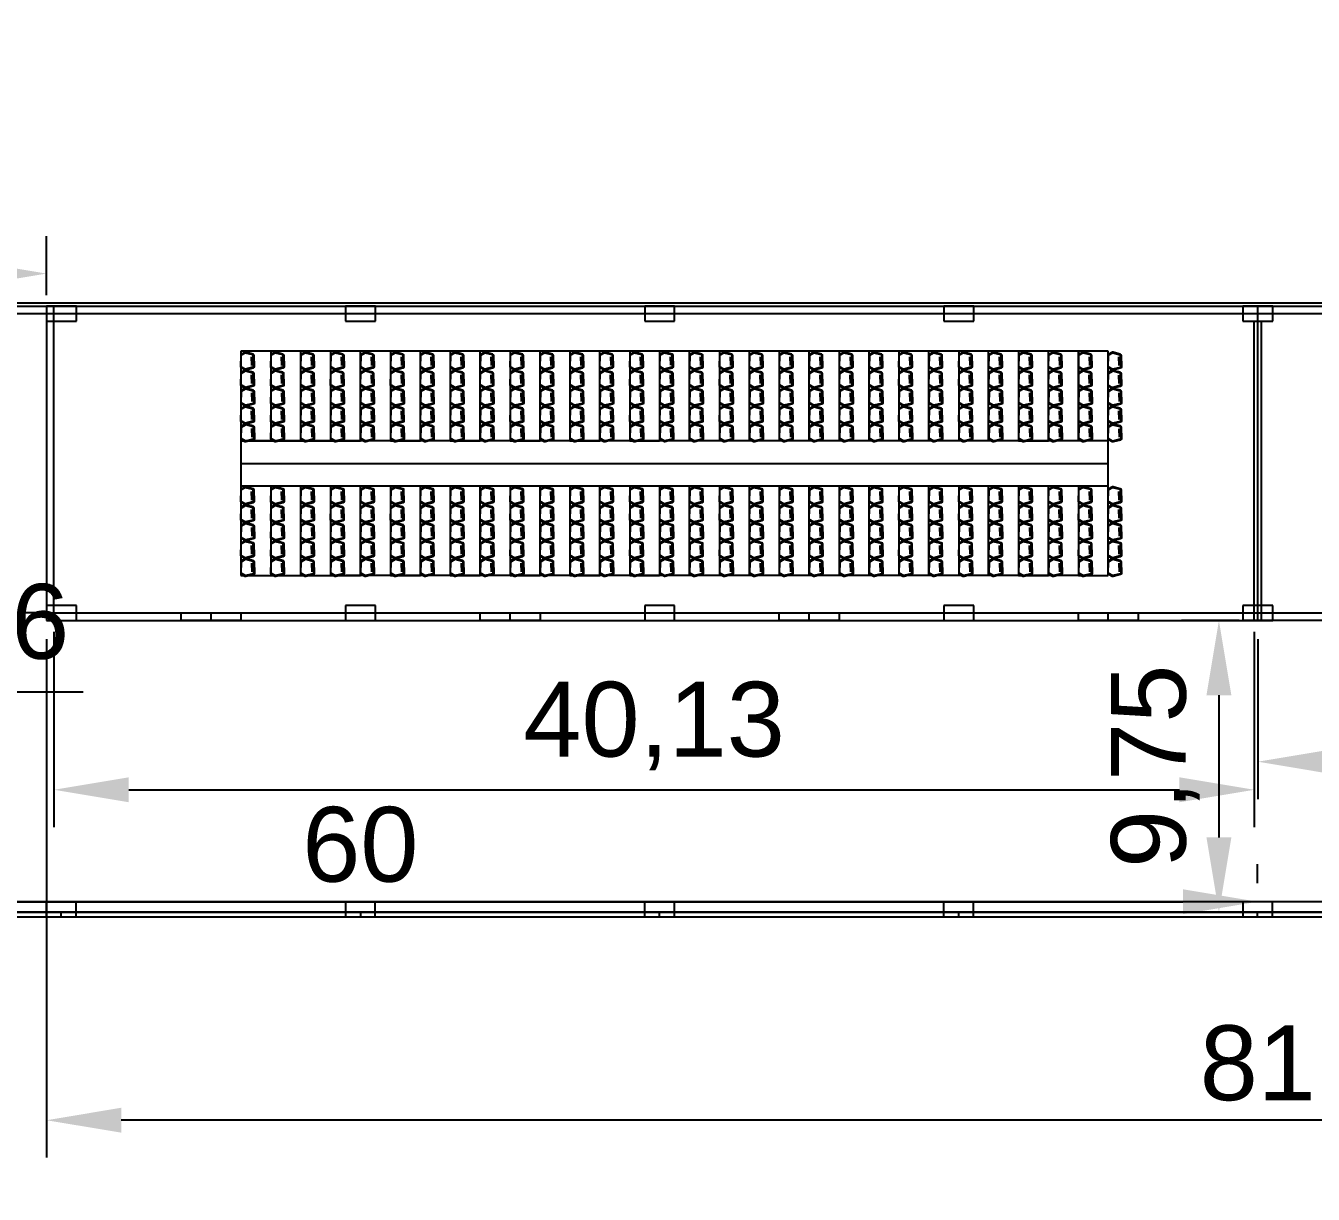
# Model space of a CAD drawing. Header units: millimetres. Extents: x 332 to 5606, y 276 to 1426.
# Drawn here: x 2790.7 to 2833.74, y 745.18 to 784.23 of the extents above; entities that cross this region are included whole.
import ezdxf

# ---------------------------------------------------------------- set-up
doc = ezdxf.new("R2010")
doc.units = ezdxf.units.MM
doc.styles.get("Standard").update_dxf_attribs({"font": 'arial.ttf'})
doc.dimstyles.new('ISO-25', dxfattribs={"dimtxt": 2.5, "dimasz": 2.5, "dimexe": 1.25, "dimexo": 0.625, "dimtad": 1, "dimtxsty": 'Standard', "dimcen": 2.5, "dimadec": 0, "dimazin": 0, "dimtfac": 1, "dimtmove": 0, "dimatfit": 3, "dimfxl": 1, "dimarcsym": 0})

# ---------------------------------------------------------------- blocks, each defined once
blk = doc.blocks.new('Cadeira-Auditório-P1')
blk.add_line((0, 0.085), (-0.186, 0.085))
for points in [[(-0.235, 0.048), (-0.297, -0.195, 0.19305), (-0.292, -0.232), (-0.235, -0.334, 0.271204), (-0.191, -0.36), (0, -0.36)], [(-0.206, 0.04), (-0.268, -0.203, 0.19305), (-0.266, -0.217), (-0.186, -0.36, 0.221086)], [(0, 0.085), (-0.186, 0.085, 0.342369), (-0.235, 0.048)], [(0, 0.055), (-0.186, 0.055, 0.342369), (-0.206, 0.04, 0.342369)], [(0, 0.085), (0.187, 0.085, -0.342369), (0.235, 0.048)], [(0, 0.055), (0.187, 0.055, -0.342369), (0.206, 0.04, -0.342369)], [(0.235, 0.048), (0.298, -0.195, -0.19305), (0.293, -0.232), (0.236, -0.334, -0.271204), (0.192, -0.36), (0, -0.36)], [(0.206, 0.04), (0.269, -0.203, -0.19305), (0.267, -0.217), (0.187, -0.36, -0.271204)]]:
    blk.add_lwpolyline(points, format="xyb")
for points in [[(-0.145, 0), (0.142, 0)], [(-0.008, 0), (-0.145, 0)]]:
    blk.add_lwpolyline(points)
blk = doc.blocks.new('*D106')
at = {"color": 0, "lineweight": -2, "transparency": 16777216}
for p, q in [((2791.642, 763.98), (2791.642, 757.446)), ((2831.772, 763.98), (2831.772, 757.446)), ((2794.142, 758.696), (2829.272, 758.696)), ((2856.804, 502.307), (2856.804, 504.807)), ((2855.846, 499.807), (2858.054, 499.807)), ((2856.804, 499.807), (2856.804, 496.807)), ((2855.846, 496.807), (2858.054, 496.807)), ((2856.804, 494.307), (2856.804, 491.807))]:
    blk.add_line(p, q, dxfattribs=at)
at = {"color": 0, "transparency": 16777216}
for points in [[(2794.142, 759.113), (2794.142, 758.279), (2791.642, 758.696)], [(2829.272, 759.113), (2829.272, 758.279), (2831.772, 758.696)]]:
    blk.add_solid(points, dxfattribs=at)
at = {"color": 0, "lineweight": 100, "transparency": 16777216}
for points in [[(2856.388, 502.307), (2857.221, 502.307), (2856.804, 499.807)], [(2856.388, 494.307), (2857.221, 494.307), (2856.804, 496.807)]]:
    blk.add_solid(points, dxfattribs=at)
at = {"layer": 'Defpoints', "color": 0, "transparency": 16777216}
for p in [(2791.642, 764.605), (2831.772, 764.605), (2831.772, 758.696)]:
    blk.add_point(p, dxfattribs=at)
at = {"layer": 'Defpoints', "color": 0, "lineweight": 100, "transparency": 16777216}
for p in [(2855.221, 499.807), (2855.221, 496.807), (2856.804, 496.807)]:
    blk.add_point(p, dxfattribs=at)
at = {"color": 0, "transparency": 16777216, "insert": (2811.707, 760.823), "char_height": 2.5, "attachment_point": 5}
blk.add_mtext('40,13', dxfattribs=at)
at = {"color": 0, "lineweight": 100, "transparency": 16777216, "insert": (2854.902, 498.307), "char_height": 2.5, "attachment_point": 5, "rotation": 90}
blk.add_mtext('3', dxfattribs=at)
blk = doc.blocks.new('*D108')
at = {"color": 0, "lineweight": -2, "transparency": 16777216}
for p, q in [((2791.017, 774.605), (2787.887, 774.605)), ((2789.137, 772.105), (2789.137, 767.105)), ((2791.017, 764.605), (2787.887, 764.605))]:
    blk.add_line(p, q, dxfattribs=at)
at = {"color": 0, "transparency": 16777216}
for points in [[(2788.72, 772.105), (2789.554, 772.105), (2789.137, 774.605)], [(2788.72, 767.105), (2789.554, 767.105), (2789.137, 764.605)]]:
    blk.add_solid(points, dxfattribs=at)
at = {"layer": 'Defpoints', "color": 0, "transparency": 16777216}
for p in [(2791.642, 774.605), (2789.137, 764.605), (2791.642, 764.605)]:
    blk.add_point(p, dxfattribs=at)
at = {"color": 0, "transparency": 16777216, "insert": (2787.235, 769.605), "char_height": 2.5, "attachment_point": 5, "rotation": 90}
blk.add_mtext('10', dxfattribs=at)
blk = doc.blocks.new('*D110')
at = {"color": 0, "lineweight": -2, "transparency": 16777216}
for p, q in [((2791.392, 763.73), (2791.392, 746.402)), ((2872.392, 763.73), (2872.392, 746.402)), ((2869.892, 747.652), (2793.892, 747.652))]:
    blk.add_line(p, q, dxfattribs=at)
at = {"color": 0, "transparency": 16777216}
for points in [[(2793.892, 748.069), (2793.892, 747.236), (2791.392, 747.652)], [(2869.892, 748.069), (2869.892, 747.236), (2872.392, 747.652)]]:
    blk.add_solid(points, dxfattribs=at)
at = {"layer": 'Defpoints', "color": 0, "transparency": 16777216}
for p in [(2791.392, 764.355), (2872.392, 764.355), (2791.392, 747.652)]:
    blk.add_point(p, dxfattribs=at)
at = {"color": 0, "transparency": 16777216, "insert": (2831.892, 749.554), "char_height": 2.5, "attachment_point": 5}
blk.add_mtext('81', dxfattribs=at)
blk = doc.blocks.new('*D111')
at = {"color": 0, "lineweight": -2, "transparency": 16777216}
for p, q in [((2831.892, 763.73), (2831.892, 758.384)), ((2872.392, 763.73), (2872.392, 758.384)), ((2834.392, 759.634), (2869.892, 759.634))]:
    blk.add_line(p, q, dxfattribs=at)
at = {"color": 0, "transparency": 16777216}
for points in [[(2834.392, 760.051), (2834.392, 759.217), (2831.892, 759.634)], [(2869.892, 760.051), (2869.892, 759.217), (2872.392, 759.634)]]:
    blk.add_solid(points, dxfattribs=at)
at = {"layer": 'Defpoints', "color": 0, "transparency": 16777216}
for p in [(2831.892, 764.355), (2872.392, 764.355), (2872.392, 759.634)]:
    blk.add_point(p, dxfattribs=at)
at = {"color": 0, "transparency": 16777216, "insert": (2852.142, 761.761), "char_height": 2.5, "attachment_point": 5}
blk.add_mtext('40,5', dxfattribs=at)
blk = doc.blocks.new('*D112')
at = {"color": 0, "lineweight": -2, "transparency": 16777216}
for p, q in [((2771.885, 755.58), (2771.885, 756.205)), ((2831.885, 755.58), (2831.885, 756.205)), ((2774.385, 754.955), (2829.385, 754.955))]:
    blk.add_line(p, q, dxfattribs=at)
at = {"color": 0, "transparency": 16777216}
for points in [[(2774.385, 755.372), (2774.385, 754.539), (2771.885, 754.955)], [(2829.385, 755.372), (2829.385, 754.539), (2831.885, 754.955)]]:
    blk.add_solid(points, dxfattribs=at)
at = {"layer": 'Defpoints', "color": 0, "transparency": 16777216}
for p in [(2771.885, 754.955), (2831.885, 754.955), (2831.885, 754.955)]:
    blk.add_point(p, dxfattribs=at)
at = {"color": 0, "transparency": 16777216, "insert": (2801.885, 756.857), "char_height": 2.5, "attachment_point": 5}
blk.add_mtext('60', dxfattribs=at)
blk = doc.blocks.new('*D116')
at = {"color": 0, "lineweight": -2, "transparency": 16777216}
for p, q in [((2782.392, 775.23), (2782.392, 777.198)), ((2791.392, 775.23), (2791.392, 777.198)), ((2784.892, 775.948), (2788.892, 775.948))]:
    blk.add_line(p, q, dxfattribs=at)
at = {"color": 0, "transparency": 16777216}
for points in [[(2784.892, 776.364), (2784.892, 775.531), (2782.392, 775.948)], [(2788.892, 776.364), (2788.892, 775.531), (2791.392, 775.948)]]:
    blk.add_solid(points, dxfattribs=at)
at = {"layer": 'Defpoints', "color": 0, "transparency": 16777216}
for p in [(2791.392, 775.948), (2782.392, 774.605), (2791.392, 774.605)]:
    blk.add_point(p, dxfattribs=at)
at = {"color": 0, "transparency": 16777216, "insert": (2786.892, 777.849), "char_height": 2.5, "attachment_point": 5}
blk.add_mtext('9', dxfattribs=at)
blk = doc.blocks.new('*D123')
at = {"color": 0, "lineweight": -2, "transparency": 16777216}
for p, q in [((2774.735, 764.23), (2774.735, 760.714)), ((2782.392, 764.23), (2782.392, 760.714)), ((2777.235, 761.964), (2779.892, 761.964)), ((2782.392, 761.964), (2792.613, 761.964))]:
    blk.add_line(p, q, dxfattribs=at)
at = {"color": 0, "transparency": 16777216}
for points in [[(2777.235, 762.381), (2777.235, 761.548), (2774.735, 761.964)], [(2779.892, 762.381), (2779.892, 761.548), (2782.392, 761.964)]]:
    blk.add_solid(points, dxfattribs=at)
at = {"layer": 'Defpoints', "color": 0, "transparency": 16777216}
for p in [(2774.735, 764.855), (2782.392, 764.855), (2782.392, 761.964)]:
    blk.add_point(p, dxfattribs=at)
at = {"color": 0, "transparency": 16777216, "insert": (2788.752, 764.092), "char_height": 2.5, "attachment_point": 5}
blk.add_mtext('7,66', dxfattribs=at)
blk = doc.blocks.new('*D124')
at = {"color": 0, "lineweight": -2, "transparency": 16777216}
for p, q in [((2831.267, 764.355), (2829.341, 764.355)), ((2830.591, 761.855), (2830.591, 757.105)), ((2831.267, 754.605), (2829.341, 754.605))]:
    blk.add_line(p, q, dxfattribs=at)
at = {"color": 0, "transparency": 16777216}
for points in [[(2830.174, 761.855), (2831.008, 761.855), (2830.591, 764.355)], [(2830.174, 757.105), (2831.008, 757.105), (2830.591, 754.605)]]:
    blk.add_solid(points, dxfattribs=at)
at = {"layer": 'Defpoints', "color": 0, "transparency": 16777216}
for p in [(2831.892, 764.355), (2830.591, 754.605), (2831.892, 754.605)]:
    blk.add_point(p, dxfattribs=at)
at = {"color": 0, "transparency": 16777216, "insert": (2828.464, 759.48), "char_height": 2.5, "attachment_point": 5, "rotation": 90}
blk.add_mtext('9,75', dxfattribs=at)

msp = doc.modelspace()

# ---------------------------------------------------------------- linework, layer by layer
at = {"color": 7, "true_color": 0xffffff}
for p, q in [((2891.885, 774.955), (2771.885, 774.955)), ((2891.885, 754.955), (2771.885, 754.955))]:
    msp.add_line(p, q, dxfattribs=at)
for p, q in [((2792.392, 774.855), (2791.392, 774.855)), ((2791.392, 774.855), (2791.392, 774.355)), ((2792.392, 774.355), (2792.392, 774.855)), ((2802.392, 774.855), (2801.392, 774.855)), ((2801.392, 774.855), (2801.392, 774.355)), ((2802.392, 774.355), (2802.392, 774.855)), ((2812.392, 774.855), (2811.392, 774.855)), ((2811.392, 774.855), (2811.392, 774.355)), ((2812.392, 774.355), (2812.392, 774.855)), ((2822.392, 774.855), (2821.392, 774.855)), ((2821.392, 774.855), (2821.392, 774.355)), ((2822.392, 774.355), (2822.392, 774.855)), ((2832.392, 774.855), (2831.392, 774.855)), ((2831.392, 774.855), (2831.392, 774.355)), ((2832.392, 774.355), (2832.392, 774.855)), ((2791.392, 774.355), (2792.392, 774.355)), ((2801.392, 774.355), (2802.392, 774.355)), ((2811.392, 774.355), (2812.392, 774.355)), ((2821.392, 774.355), (2822.392, 774.355)), ((2831.392, 774.355), (2832.392, 774.355)), ((2792.392, 764.855), (2791.392, 764.855)), ((2791.392, 764.855), (2791.392, 764.355)), ((2792.392, 764.355), (2792.392, 764.855)), ((2802.392, 764.855), (2801.392, 764.855)), ((2801.392, 764.855), (2801.392, 764.355)), ((2802.392, 764.355), (2802.392, 764.855)), ((2812.392, 764.855), (2811.392, 764.855)), ((2811.392, 764.855), (2811.392, 764.355)), ((2812.392, 764.355), (2812.392, 764.855)), ((2822.392, 764.855), (2821.392, 764.855)), ((2821.392, 764.855), (2821.392, 764.355)), ((2822.392, 764.355), (2822.392, 764.855)), ((2832.392, 764.855), (2831.392, 764.855)), ((2831.392, 764.855), (2831.392, 764.355)), ((2832.392, 764.355), (2832.392, 764.855)), ((2791.392, 764.355), (2792.392, 764.355)), ((2801.392, 764.355), (2802.392, 764.355)), ((2811.392, 764.355), (2812.392, 764.355)), ((2821.392, 764.355), (2822.392, 764.355)), ((2831.392, 764.355), (2832.392, 764.355)), ((2792.385, 754.955), (2791.385, 754.955)), ((2791.385, 754.955), (2791.385, 754.455)), ((2792.385, 754.455), (2792.385, 754.955)), ((2802.385, 754.955), (2801.385, 754.955)), ((2801.385, 754.955), (2801.385, 754.455)), ((2802.385, 754.455), (2802.385, 754.955)), ((2812.385, 754.955), (2811.385, 754.955)), ((2811.385, 754.955), (2811.385, 754.455)), ((2812.385, 754.455), (2812.385, 754.955)), ((2822.385, 754.955), (2821.385, 754.955)), ((2821.385, 754.955), (2821.385, 754.455)), ((2822.385, 754.455), (2822.385, 754.955)), ((2832.385, 754.955), (2831.385, 754.955)), ((2831.385, 754.955), (2831.385, 754.455)), ((2832.385, 754.455), (2832.385, 754.955)), ((2771.735, 754.455), (2892.035, 754.455)), ((2771.885, 754.605), (2891.885, 754.605)), ((2781.885, 754.455), (2791.885, 754.455)), ((2791.385, 754.455), (2792.385, 754.455)), ((2791.885, 754.455), (2791.885, 754.605)), ((2791.885, 754.605), (2801.885, 754.605)), ((2801.385, 754.455), (2802.385, 754.455)), ((2801.885, 754.605), (2801.885, 754.455)), ((2801.885, 754.455), (2811.885, 754.455)), ((2811.385, 754.455), (2812.385, 754.455)), ((2811.885, 754.455), (2811.885, 754.605)), ((2811.885, 754.605), (2821.885, 754.605)), ((2821.385, 754.455), (2822.385, 754.455)), ((2821.885, 754.605), (2821.885, 754.455)), ((2821.885, 754.455), (2831.885, 754.455)), ((2831.385, 754.455), (2832.385, 754.455)), ((2831.885, 754.455), (2831.885, 754.605)), ((2831.885, 754.605), (2841.885, 754.605))]:
    msp.add_line(p, q)
at = {"color": 1}
for p, q in [((2791.392, 774.855), (2791.392, 764.355)), ((2791.642, 764.355), (2791.642, 774.855)), ((2831.892, 764.355), (2831.892, 774.855)), ((2881.392, 774.605), (2774.735, 774.605)), ((2831.772, 764.355), (2831.772, 774.355)), ((2832.012, 764.355), (2832.012, 774.355)), ((2791.392, 764.605), (2872.392, 764.605)), ((2791.392, 764.355), (2832.392, 764.355)), ((2791.392, 764.355), (2791.642, 764.355)), ((2872.392, 764.355), (2831.392, 764.355)), ((2831.892, 764.355), (2831.772, 764.355)), ((2831.892, 764.355), (2832.012, 764.355))]:
    msp.add_line(p, q, dxfattribs=at)
at = {"color": 3}
for p, q in [((2801.392, 773.355), (2797.892, 773.355)), ((2797.892, 773.355), (2797.892, 770.355)), ((2797.892, 773.355), (2797.892, 770.355)), ((2798.892, 773.355), (2798.892, 770.355)), ((2798.892, 773.355), (2798.892, 770.355)), ((2799.892, 770.355), (2799.892, 773.355)), ((2799.892, 770.355), (2799.892, 773.355)), ((2800.892, 773.355), (2800.892, 770.355)), ((2800.892, 773.355), (2800.892, 770.355)), ((2825.892, 773.355), (2801.392, 773.355)), ((2801.892, 770.355), (2801.892, 773.355)), ((2801.892, 770.355), (2801.892, 773.355)), ((2802.892, 773.355), (2802.892, 770.355)), ((2802.892, 773.355), (2802.892, 770.355)), ((2803.892, 770.355), (2803.892, 773.355)), ((2803.892, 770.355), (2803.892, 773.355)), ((2804.892, 773.355), (2804.892, 770.355)), ((2804.892, 773.355), (2804.892, 770.355)), ((2805.892, 770.355), (2805.892, 773.355)), ((2805.892, 770.355), (2805.892, 773.355)), ((2806.892, 773.355), (2806.892, 770.355)), ((2806.892, 773.355), (2806.892, 770.355)), ((2807.892, 770.355), (2807.892, 773.355)), ((2807.892, 770.355), (2807.892, 773.355)), ((2808.892, 773.355), (2808.892, 770.355)), ((2808.892, 773.355), (2808.892, 770.355)), ((2809.892, 770.355), (2809.892, 773.355)), ((2809.892, 770.355), (2809.892, 773.355)), ((2810.892, 773.355), (2810.892, 770.355)), ((2810.892, 773.355), (2810.892, 770.355)), ((2811.892, 773.355), (2811.892, 770.355)), ((2811.892, 773.355), (2811.892, 770.355)), ((2812.892, 770.355), (2812.892, 773.355)), ((2812.892, 770.355), (2812.892, 773.355)), ((2813.892, 773.355), (2813.892, 770.355)), ((2813.892, 773.355), (2813.892, 770.355)), ((2814.892, 770.355), (2814.892, 773.355)), ((2814.892, 770.355), (2814.892, 773.355)), ((2815.892, 773.355), (2815.892, 770.355)), ((2815.892, 773.355), (2815.892, 770.355)), ((2816.892, 770.355), (2816.892, 773.355)), ((2816.892, 770.355), (2816.892, 773.355)), ((2817.892, 773.355), (2817.892, 770.355)), ((2817.892, 773.355), (2817.892, 770.355)), ((2818.892, 770.355), (2818.892, 773.355)), ((2818.892, 770.355), (2818.892, 773.355)), ((2819.892, 773.355), (2819.892, 770.355)), ((2819.892, 773.355), (2819.892, 770.355)), ((2820.892, 770.355), (2820.892, 773.355)), ((2820.892, 770.355), (2820.892, 773.355)), ((2821.892, 773.355), (2821.892, 770.355)), ((2821.892, 773.355), (2821.892, 770.355)), ((2822.892, 770.355), (2822.892, 773.355)), ((2822.892, 770.355), (2822.892, 773.355)), ((2823.892, 773.355), (2823.892, 770.355)), ((2823.892, 773.355), (2823.892, 770.355)), ((2824.892, 770.355), (2824.892, 773.355)), ((2824.892, 770.355), (2824.892, 773.355)), ((2825.892, 770.355), (2825.892, 773.355)), ((2825.892, 773.355), (2825.892, 770.355)), ((2826.892, 773.355), (2825.892, 773.355)), ((2826.892, 770.355), (2826.892, 773.355)), ((2797.892, 770.355), (2797.892, 769.605)), ((2825.892, 770.355), (2797.892, 770.355)), ((2797.892, 770.355), (2801.392, 770.355)), ((2798.892, 770.355), (2799.892, 770.355)), ((2800.892, 770.355), (2801.892, 770.355)), ((2826.892, 770.355), (2801.392, 770.355)), ((2802.892, 770.355), (2803.892, 770.355)), ((2804.892, 770.355), (2805.892, 770.355)), ((2806.892, 770.355), (2807.892, 770.355)), ((2808.892, 770.355), (2809.892, 770.355)), ((2810.892, 770.355), (2811.892, 770.355)), ((2823.892, 770.355), (2824.892, 770.355)), ((2826.892, 769.605), (2826.892, 770.355)), ((2797.892, 769.605), (2826.892, 769.605)), ((2797.892, 769.605), (2797.892, 768.855)), ((2826.892, 768.855), (2826.892, 769.605)), ((2797.892, 768.855), (2826.892, 768.855)), ((2797.892, 768.855), (2797.892, 765.855)), ((2797.892, 768.855), (2798.892, 768.855)), ((2798.892, 768.855), (2798.892, 765.855)), ((2799.892, 765.855), (2799.892, 768.855)), ((2799.892, 768.855), (2800.892, 768.855)), ((2800.892, 768.855), (2800.892, 765.855)), ((2801.892, 765.855), (2801.892, 768.855)), ((2801.892, 768.855), (2802.892, 768.855)), ((2802.892, 768.855), (2802.892, 765.855)), ((2803.892, 765.855), (2803.892, 768.855)), ((2803.892, 768.855), (2804.892, 768.855)), ((2804.892, 768.855), (2804.892, 765.855)), ((2805.892, 765.855), (2805.892, 768.855)), ((2805.892, 768.855), (2806.892, 768.855)), ((2806.892, 768.855), (2806.892, 765.855)), ((2807.892, 765.855), (2807.892, 768.855)), ((2807.892, 768.855), (2808.892, 768.855)), ((2808.892, 768.855), (2808.892, 765.855)), ((2809.892, 765.855), (2809.892, 768.855)), ((2809.892, 768.855), (2810.892, 768.855)), ((2810.892, 768.855), (2810.892, 765.855)), ((2811.892, 768.855), (2811.892, 765.855)), ((2812.892, 765.855), (2812.892, 768.855)), ((2813.892, 768.855), (2813.892, 765.855)), ((2814.892, 765.855), (2814.892, 768.855)), ((2815.892, 768.855), (2815.892, 765.855)), ((2816.892, 765.855), (2816.892, 768.855)), ((2817.892, 768.855), (2817.892, 765.855)), ((2818.892, 765.855), (2818.892, 768.855)), ((2819.892, 768.855), (2819.892, 765.855)), ((2820.892, 765.855), (2820.892, 768.855)), ((2821.892, 768.855), (2821.892, 765.855)), ((2822.892, 765.855), (2822.892, 768.855)), ((2823.892, 768.855), (2823.892, 765.855)), ((2824.892, 765.855), (2824.892, 768.855)), ((2825.892, 768.855), (2825.892, 765.855)), ((2826.892, 765.855), (2826.892, 768.855)), ((2797.892, 765.855), (2801.392, 765.855)), ((2798.892, 765.855), (2799.892, 765.855)), ((2800.892, 765.855), (2801.892, 765.855)), ((2825.892, 765.855), (2801.392, 765.855)), ((2802.892, 765.855), (2803.892, 765.855)), ((2804.892, 765.855), (2805.892, 765.855)), ((2806.892, 765.855), (2807.892, 765.855)), ((2808.892, 765.855), (2809.892, 765.855)), ((2810.892, 765.855), (2811.892, 765.855)), ((2823.892, 765.855), (2824.892, 765.855)), ((2825.892, 765.855), (2826.892, 765.855)), ((2795.892, 764.355), (2795.892, 764.605)), ((2795.892, 764.605), (2796.892, 764.605)), ((2796.892, 764.355), (2796.892, 764.605)), ((2796.892, 764.605), (2797.892, 764.605)), ((2797.892, 764.605), (2797.892, 764.355)), ((2805.892, 764.355), (2805.892, 764.605)), ((2805.892, 764.605), (2806.892, 764.605)), ((2806.892, 764.355), (2806.892, 764.605)), ((2806.892, 764.605), (2807.892, 764.605)), ((2807.892, 764.605), (2807.892, 764.355)), ((2815.892, 764.355), (2815.892, 764.605)), ((2815.892, 764.605), (2816.892, 764.605)), ((2816.892, 764.355), (2816.892, 764.605)), ((2816.892, 764.605), (2817.892, 764.605)), ((2817.892, 764.605), (2817.892, 764.355)), ((2825.892, 764.355), (2825.892, 764.605)), ((2825.892, 764.605), (2826.892, 764.605)), ((2826.892, 764.355), (2826.892, 764.605)), ((2826.892, 764.605), (2827.892, 764.605)), ((2827.892, 764.605), (2827.892, 764.355)), ((2796.892, 764.355), (2795.892, 764.355)), ((2797.892, 764.355), (2796.892, 764.355)), ((2806.892, 764.355), (2805.892, 764.355)), ((2807.892, 764.355), (2806.892, 764.355)), ((2816.892, 764.355), (2815.892, 764.355)), ((2817.892, 764.355), (2816.892, 764.355)), ((2826.892, 764.355), (2825.892, 764.355)), ((2827.892, 764.355), (2826.892, 764.355))]:
    msp.add_line(p, q, dxfattribs=at)
at = {"color": 1, "lineweight": -3}
for points in [[(2771.885, 794.855), (2891.885, 794.855), (2891.885, 774.605), (2771.885, 774.605)], [(2771.885, 774.855), (2891.885, 774.855), (2891.885, 754.605), (2771.885, 754.605)]]:
    msp.add_lwpolyline(points, close=True, dxfattribs=at)

# ---------------------------------------------------------------- block references
at = {"color": 3, "rotation": 270}
for p in [(2798.251, 773.021), (2799.249, 773.021), (2800.254, 773.021), (2801.255, 773.021), (2802.257, 773.021), (2803.259, 773.021), (2804.256, 773.021), (2805.258, 773.021), (2806.258, 773.021), (2807.257, 773.021), (2808.257, 773.021), (2809.259, 773.021), (2810.257, 773.021), (2811.257, 773.021), (2812.259, 773.024), (2813.256, 773.021), (2814.257, 773.021), (2815.259, 773.021), (2816.257, 773.021), (2817.257, 773.021), (2818.268, 773.021), (2819.263, 773.021), (2820.254, 773.021), (2821.258, 773.021), (2822.259, 773.021), (2823.26, 773.021), (2824.26, 773.021), (2825.258, 773.021), (2826.261, 773.021), (2827.246, 773.019), (2798.248, 772.415), (2799.247, 772.415), (2800.252, 772.415), (2801.252, 772.415), (2802.255, 772.415), (2803.256, 772.415), (2804.254, 772.415), (2805.255, 772.415), (2806.256, 772.415), (2807.254, 772.415), (2808.255, 772.415), (2809.257, 772.415), (2810.254, 772.415), (2811.255, 772.415), (2812.257, 772.418), (2813.254, 772.415), (2814.255, 772.415), (2815.257, 772.415), (2816.255, 772.415), (2817.255, 772.415), (2818.266, 772.415), (2819.261, 772.415), (2820.251, 772.415), (2821.256, 772.415), (2822.257, 772.415), (2823.258, 772.415), (2824.258, 772.415), (2825.255, 772.415), (2826.258, 772.415), (2827.243, 772.413), (2798.256, 771.816), (2799.255, 771.816), (2800.26, 771.816), (2801.26, 771.816), (2802.263, 771.816), (2803.264, 771.816), (2804.262, 771.816), (2805.263, 771.816), (2806.264, 771.816), (2807.262, 771.816), (2808.263, 771.816), (2809.264, 771.816), (2810.262, 771.816), (2811.263, 771.816), (2812.265, 771.819), (2813.261, 771.816), (2814.263, 771.816), (2815.264, 771.816), (2816.262, 771.816), (2817.263, 771.816), (2818.274, 771.816), (2819.269, 771.816), (2820.259, 771.816), (2821.264, 771.816), (2822.265, 771.816), (2823.265, 771.816), (2824.266, 771.816), (2825.263, 771.816), (2826.266, 771.816), (2827.251, 771.814), (2798.251, 771.216), (2799.25, 771.216), (2800.254, 771.216), (2801.255, 771.216), (2802.258, 771.216), (2803.259, 771.216), (2804.257, 771.216), (2805.258, 771.216), (2806.259, 771.216), (2807.257, 771.216), (2808.257, 771.216), (2809.259, 771.216), (2810.257, 771.216), (2811.257, 771.216), (2812.259, 771.219), (2813.256, 771.216), (2814.257, 771.216), (2815.259, 771.216), (2816.257, 771.216), (2817.258, 771.216), (2818.268, 771.216), (2819.264, 771.216), (2820.254, 771.216), (2821.258, 771.216), (2822.259, 771.216), (2823.26, 771.216), (2824.26, 771.216), (2825.258, 771.216), (2826.261, 771.216), (2827.246, 771.214), (2798.256, 770.621), (2799.255, 770.621), (2800.26, 770.621), (2801.26, 770.621), (2802.263, 770.621), (2803.264, 770.621), (2804.262, 770.621), (2805.263, 770.621), (2806.264, 770.621), (2807.262, 770.621), (2808.263, 770.621), (2809.264, 770.621), (2810.262, 770.621), (2811.263, 770.621), (2812.265, 770.624), (2813.261, 770.621), (2814.263, 770.621), (2815.264, 770.621), (2816.262, 770.621), (2817.263, 770.621), (2818.274, 770.621), (2819.269, 770.621), (2820.259, 770.621), (2821.264, 770.621), (2822.265, 770.621), (2823.265, 770.621), (2824.266, 770.621), (2825.263, 770.621), (2826.266, 770.621), (2827.251, 770.619), (2798.251, 768.521), (2799.249, 768.521), (2800.254, 768.521), (2801.255, 768.521), (2802.257, 768.521), (2803.259, 768.521), (2804.256, 768.521), (2805.258, 768.521), (2806.258, 768.521), (2807.257, 768.521), (2808.257, 768.521), (2809.259, 768.521), (2810.257, 768.521), (2811.257, 768.521), (2812.259, 768.524), (2813.256, 768.521), (2814.257, 768.521), (2815.259, 768.521), (2816.257, 768.521), (2817.257, 768.521), (2818.268, 768.521), (2819.263, 768.521), (2820.254, 768.521), (2821.258, 768.521), (2822.259, 768.521), (2823.26, 768.521), (2824.26, 768.521), (2825.258, 768.521), (2826.261, 768.521), (2827.246, 768.521), (2798.248, 767.915), (2799.247, 767.915), (2800.252, 767.915), (2801.252, 767.915), (2802.255, 767.915), (2803.256, 767.915), (2804.254, 767.915), (2805.255, 767.915), (2806.256, 767.915), (2807.254, 767.915), (2808.255, 767.915), (2809.257, 767.915), (2810.254, 767.915), (2811.255, 767.915), (2812.257, 767.918), (2813.254, 767.915), (2814.255, 767.915), (2815.257, 767.915), (2816.255, 767.915), (2817.255, 767.915), (2818.266, 767.915), (2819.261, 767.915), (2820.251, 767.915), (2821.256, 767.915), (2822.257, 767.915), (2823.258, 767.915), (2824.258, 767.915), (2825.255, 767.915), (2826.258, 767.915), (2827.243, 767.915), (2798.256, 767.316), (2799.255, 767.316), (2800.26, 767.316), (2801.26, 767.316), (2802.263, 767.316), (2803.264, 767.316), (2804.262, 767.316), (2805.263, 767.316), (2806.264, 767.316), (2807.262, 767.316), (2808.263, 767.316), (2809.264, 767.316), (2810.262, 767.316), (2811.263, 767.316), (2812.265, 767.319), (2813.261, 767.316), (2814.263, 767.316), (2815.264, 767.316), (2816.262, 767.316), (2817.263, 767.316), (2818.274, 767.316), (2819.269, 767.316), (2820.259, 767.316), (2821.264, 767.316), (2822.265, 767.316), (2823.265, 767.316), (2824.266, 767.316), (2825.263, 767.316), (2826.266, 767.316), (2827.251, 767.316), (2798.251, 766.716), (2799.25, 766.716), (2800.254, 766.716), (2801.255, 766.716), (2802.258, 766.716), (2803.259, 766.716), (2804.257, 766.716), (2805.258, 766.716), (2806.259, 766.716), (2807.257, 766.716), (2808.257, 766.716), (2809.259, 766.716), (2810.257, 766.716), (2811.257, 766.716), (2812.259, 766.719), (2813.256, 766.716), (2814.257, 766.716), (2815.259, 766.716), (2816.257, 766.716), (2817.258, 766.716), (2818.268, 766.716), (2819.264, 766.716), (2820.254, 766.716), (2821.258, 766.716), (2822.259, 766.716), (2823.26, 766.716), (2824.26, 766.716), (2825.258, 766.716), (2826.261, 766.716), (2827.246, 766.716), (2798.256, 766.121), (2799.255, 766.121), (2800.26, 766.121), (2801.26, 766.121), (2802.263, 766.121), (2803.264, 766.121), (2804.262, 766.121), (2805.263, 766.121), (2806.264, 766.121), (2807.262, 766.121), (2808.263, 766.121), (2809.264, 766.121), (2810.262, 766.121), (2811.263, 766.121), (2812.265, 766.124), (2813.261, 766.121), (2814.263, 766.121), (2815.264, 766.121), (2816.262, 766.121), (2817.263, 766.121), (2818.274, 766.121), (2819.269, 766.121), (2820.259, 766.121), (2821.264, 766.121), (2822.265, 766.121), (2823.265, 766.121), (2824.266, 766.121), (2825.263, 766.121), (2826.266, 766.121), (2827.251, 766.121)]:
    msp.add_blockref('Cadeira-Auditório-P1', p, dxfattribs=at)

# ---------------------------------------------------------------- dimensions: what is measured, and where the dimension line sits
at = {"color": 3}
for base, p1, p2, picture, middle in [((2791.392, 775.948), (2782.392, 774.605), (2791.392, 774.605), '*D116', (2786.892, 777.849)), ((2831.772, 758.696), (2791.642, 764.605), (2831.772, 764.605), '*D106', (2811.707, 760.823)), ((2791.392, 747.652), (2872.392, 764.355), (2791.392, 764.355), '*D110', (2831.892, 749.554)), ((2872.392, 759.634), (2831.892, 764.355), (2872.392, 764.355), '*D111', (2852.142, 761.761)), ((2831.885, 754.955), (2771.885, 754.955), (2831.885, 754.955), '*D112', (2801.885, 756.857))]:
    dim = msp.add_linear_dim(base=base, p1=p1, p2=p2, dimstyle='ISO-25', dxfattribs=at)
    dim.commit()
    dim.dimension.update_dxf_attribs({"geometry": picture, "text_midpoint": middle})
dim = msp.add_linear_dim(base=(2789.137, 764.605), p1=(2791.642, 774.605), p2=(2791.642, 764.605), angle=90, dimstyle='ISO-25', dxfattribs=at)
dim.commit()
dim.dimension.update_dxf_attribs({"geometry": '*D108', "text_midpoint": (2787.235, 769.605)})
at = {"color": 5}
dim = msp.add_linear_dim(base=(2782.392, 761.964), p1=(2774.735, 764.855), p2=(2782.392, 764.855), dimstyle='ISO-25', dxfattribs=at)
dim.commit()
dim.dimension.update_dxf_attribs({"geometry": '*D123', "text_midpoint": (2788.752, 764.092)})
at = {"color": 3, "lineweight": 100}
dim = msp.add_aligned_dim(p1=(2855.221, 499.807), p2=(2855.221, 496.807), distance=1.583, dimstyle='ISO-25', dxfattribs=at)
dim.commit()
dim.dimension.update_dxf_attribs({"geometry": '*D106', "text_midpoint": (2854.902, 498.307)})
at = {"color": 5}
dim = msp.add_linear_dim(base=(2830.591, 754.605), p1=(2831.892, 764.355), p2=(2831.892, 754.605), angle=90, dimstyle='ISO-25', dxfattribs=at)
dim.commit()
dim.dimension.update_dxf_attribs({"geometry": '*D124', "text_midpoint": (2828.464, 759.48)})

doc.saveas('drawing.dxf')
